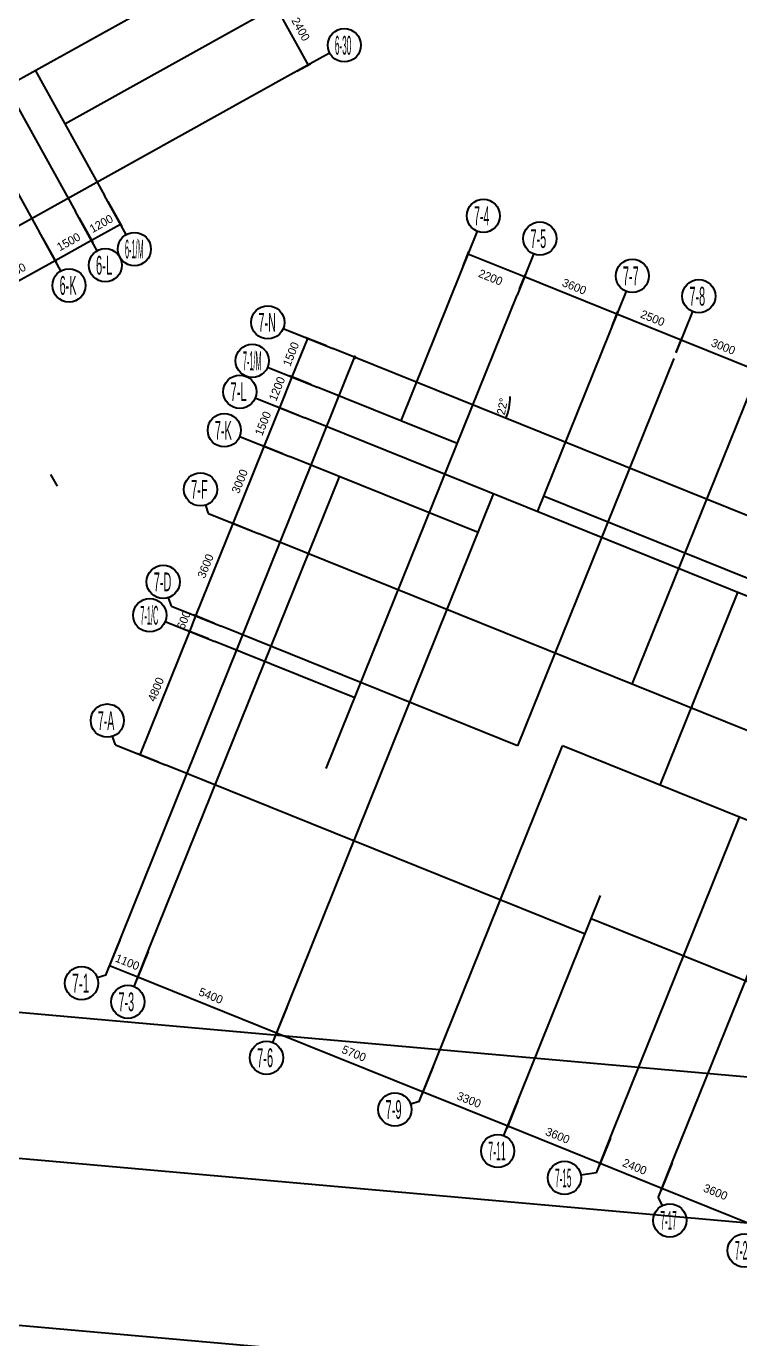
# Model space of a CAD drawing. Extents: x 471867 to 669967, y 35268 to 238913.
# Drawn here: x 518983 to 544747, y 60082 to 107457 of the extents above; entities that cross this region are included whole.
import ezdxf

# ---------------------------------------------------------------- set-up
doc = ezdxf.new("R2010")
doc.units = 0
doc.header["$LTSCALE"] = 100
doc.header["$MEASUREMENT"] = 0
doc.layers.add('DOTE', color=253, linetype='Continuous')
doc.layers.add('L-AXIS', color=3, linetype='Continuous')
doc.styles.add('hztxt2', font='hztxt2')
doc.dimstyles.get("Standard").update_dxf_attribs({"dimtxt": 300, "dimasz": 100, "dimexe": 100, "dimexo": 250, "dimgap": 100, "dimtad": 0, "dimtoh": 1, "dimdec": 0, "dimdsep": 46, "dimcen": 0.09, "dimclrt": 7, "dimadec": 0, "dimazin": 0, "dimtfac": 1, "dimtdec": 4, "dimtofl": 0, "dimtmove": 0, "dimatfit": 3, "dimfxl": 1, "dimtolj": 1, "dimtzin": 0, "dimarcsym": 0})

# ---------------------------------------------------------------- blocks, each defined once
blk = doc.blocks.new('_AXISO')
blk.add_circle((0, 0), 0.5)
blk = doc.blocks.new('*D106')
at = {"layer": 'L-AXIS', "color": 0, "linetype": 'ByBlock', "lineweight": -2}
for p, q in [((519572, 99824), (520075, 98918)), ((517404, 97549), (520027, 99005)), ((516949, 98368), (517453, 97461))]:
    blk.add_line(p, q, dxfattribs=at)
for points in [[(520027, 99005), (519947, 98942), (519931, 98971)], [(517404, 97549), (517483, 97612), (517500, 97583)]]:
    blk.add_solid(points, dxfattribs=at)
at = {"layer": 'L-AXIS', "color": 7, "linetype": 'Continuous', "lineweight": -2, "insert": (518545, 98583), "char_height": 300, "width": 780, "attachment_point": 5, "rotation": 29.0454, "style": 'hztxt2'}
blk.add_mtext('3000', dxfattribs=at)
blk = doc.blocks.new('*D157')
at = {"layer": 'L-AXIS', "color": 0, "linetype": 'ByBlock', "lineweight": -2}
for p, q in [((520883, 100553), (521387, 99646)), ((519572, 99824), (520075, 98918)), ((520027, 99005), (521338, 99733))]:
    blk.add_line(p, q, dxfattribs=at)
for points in [[(521338, 99733), (521259, 99670), (521243, 99699)], [(520027, 99005), (520106, 99068), (520122, 99039)]]:
    blk.add_solid(points, dxfattribs=at)
at = {"layer": 'L-AXIS', "color": 7, "linetype": 'Continuous', "lineweight": -2, "insert": (520512, 99675), "char_height": 300, "width": 690, "attachment_point": 5, "rotation": 29.0454, "style": 'hztxt2'}
blk.add_mtext('1500', dxfattribs=at)
blk = doc.blocks.new('*D407')
at = {"layer": 'L-AXIS', "color": 0, "linetype": 'ByBlock', "lineweight": -2}
for p, q in [((521932, 101135), (522436, 100229)), ((520883, 100553), (521387, 99646)), ((521338, 99733), (522387, 100316))]:
    blk.add_line(p, q, dxfattribs=at)
for points in [[(522387, 100316), (522308, 100253), (522292, 100282)], [(521338, 99733), (521417, 99796), (521434, 99767)]]:
    blk.add_solid(points, dxfattribs=at)
at = {"layer": 'L-AXIS', "color": 7, "linetype": 'Continuous', "lineweight": -2, "insert": (521693, 100331), "char_height": 300, "width": 690, "attachment_point": 5, "rotation": 29.0454, "style": 'hztxt2'}
blk.add_mtext('1200', dxfattribs=at)
blk = doc.blocks.new('*D69')
at = {"layer": 'L-AXIS', "color": 0, "linetype": 'ByBlock', "lineweight": -2}
for p, q in [((536738, 68674), (536333, 67670)), ((536371, 67763), (539709, 66417)), ((540077, 67328), (539672, 66324))]:
    blk.add_line(p, q, dxfattribs=at)
for points in [[(536371, 67763), (536470, 67741), (536457, 67710)], [(539709, 66417), (539611, 66439), (539623, 66470)]]:
    blk.add_solid(points, dxfattribs=at)
at = {"layer": 'L-AXIS', "color": 7, "linetype": 'Continuous', "lineweight": -2, "insert": (538171, 67415), "char_height": 300, "width": 775, "attachment_point": 5, "rotation": 338.0454, "style": 'hztxt2'}
blk.add_mtext('3600', dxfattribs=at)
blk = doc.blocks.new('*D328')
at = {"layer": 'L-AXIS', "color": 0, "linetype": 'ByBlock', "lineweight": -2}
for p, q in [((533677, 69908), (533272, 68904)), ((533310, 68997), (536371, 67763)), ((536738, 68674), (536333, 67670))]:
    blk.add_line(p, q, dxfattribs=at)
for points in [[(533310, 68997), (533409, 68975), (533396, 68944)], [(536371, 67763), (536272, 67785), (536284, 67816)]]:
    blk.add_solid(points, dxfattribs=at)
at = {"layer": 'L-AXIS', "color": 7, "linetype": 'Continuous', "lineweight": -2, "insert": (534971, 68705), "char_height": 300, "width": 780, "attachment_point": 5, "rotation": 338.0454, "style": 'hztxt2'}
blk.add_mtext('3300', dxfattribs=at)
blk = doc.blocks.new('*D173')
at = {"layer": 'L-AXIS', "color": 0, "linetype": 'ByBlock', "lineweight": -2}
for p, q in [((542303, 66431), (541898, 65427)), ((541935, 65520), (545274, 64174)), ((545642, 65085), (545237, 64081))]:
    blk.add_line(p, q, dxfattribs=at)
for points in [[(541935, 65520), (542034, 65498), (542022, 65467)], [(545274, 64174), (545175, 64196), (545188, 64227)]]:
    blk.add_solid(points, dxfattribs=at)
at = {"layer": 'L-AXIS', "color": 7, "linetype": 'Continuous', "lineweight": -2, "insert": (543873, 65379), "char_height": 300, "width": 775, "attachment_point": 5, "rotation": 338.0454, "style": 'hztxt2'}
blk.add_mtext('3600', dxfattribs=at)
blk = doc.blocks.new('*D267')
at = {"layer": 'L-AXIS', "color": 0, "linetype": 'ByBlock', "lineweight": -2}
for p, q in [((540077, 67328), (539672, 66324)), ((539709, 66417), (541935, 65520)), ((542303, 66431), (541898, 65427))]:
    blk.add_line(p, q, dxfattribs=at)
for points in [[(539709, 66417), (539808, 66395), (539796, 66364)], [(541935, 65520), (541836, 65542), (541849, 65573)]]:
    blk.add_solid(points, dxfattribs=at)
at = {"layer": 'L-AXIS', "color": 7, "linetype": 'Continuous', "lineweight": -2, "insert": (540953, 66293), "char_height": 300, "width": 785, "attachment_point": 5, "rotation": 338.0454, "style": 'hztxt2'}
blk.add_mtext('2400', dxfattribs=at)
blk = doc.blocks.new('*D199')
at = {"layer": 'L-AXIS', "color": 0, "linetype": 'ByBlock', "lineweight": -2}
for p, q in [((540137, 96632), (540348, 97156)), ((542630, 96129), (540311, 97064)), ((542456, 95697), (542667, 96222))]:
    blk.add_line(p, q, dxfattribs=at)
for points in [[(540311, 97064), (540410, 97042), (540398, 97011)], [(542630, 96129), (542531, 96151), (542543, 96182)]]:
    blk.add_solid(points, dxfattribs=at)
at = {"layer": 'L-AXIS', "color": 7, "linetype": 'Continuous', "lineweight": -2, "insert": (541601, 96921), "char_height": 300, "width": 780, "attachment_point": 5, "rotation": 338.0454, "style": 'hztxt2'}
blk.add_mtext('2500', dxfattribs=at)
blk = doc.blocks.new('*D260')
at = {"layer": 'L-AXIS', "color": 0, "linetype": 'ByBlock', "lineweight": -2}
for p, q in [((536798, 97978), (537009, 98502)), ((540311, 97064), (536972, 98410)), ((540137, 96632), (540348, 97156))]:
    blk.add_line(p, q, dxfattribs=at)
for points in [[(536972, 98410), (537071, 98388), (537059, 98357)], [(540311, 97064), (540212, 97086), (540225, 97117)]]:
    blk.add_solid(points, dxfattribs=at)
at = {"layer": 'L-AXIS', "color": 7, "linetype": 'Continuous', "lineweight": -2, "insert": (538772, 98061), "char_height": 300, "width": 775, "attachment_point": 5, "rotation": 338.0454, "style": 'hztxt2'}
blk.add_mtext('3600', dxfattribs=at)
blk = doc.blocks.new('*D135')
at = {"layer": 'L-AXIS', "color": 0, "linetype": 'ByBlock', "lineweight": -2}
for p, q in [((523091, 81163), (524886, 85615)), ((525560, 85343), (524793, 85652)), ((523765, 80891), (522998, 81200))]:
    blk.add_line(p, q, dxfattribs=at)
for points in [[(524886, 85615), (524864, 85516), (524833, 85528)], [(523091, 81163), (523113, 81262), (523144, 81249)]]:
    blk.add_solid(points, dxfattribs=at)
at = {"layer": 'L-AXIS', "color": 7, "linetype": 'Continuous', "lineweight": -2, "insert": (523664, 83520), "char_height": 300, "width": 790, "attachment_point": 5, "rotation": 68.0454, "style": 'hztxt2'}
blk.add_mtext('4800', dxfattribs=at)
blk = doc.blocks.new('*D322')
at = {"layer": 'L-AXIS', "color": 0, "linetype": 'ByBlock', "lineweight": -2}
for p, q in [((527588, 107929), (528082, 108204)), ((527995, 108155), (529160, 106057)), ((528753, 105831), (529247, 106106))]:
    blk.add_line(p, q, dxfattribs=at)
for points in [[(527995, 108155), (528058, 108076), (528029, 108060)], [(529160, 106057), (529097, 106137), (529126, 106153)]]:
    blk.add_solid(points, dxfattribs=at)
at = {"layer": 'L-AXIS', "color": 7, "linetype": 'Continuous', "lineweight": -2, "insert": (528893, 107350), "char_height": 300, "width": 785, "attachment_point": 5, "rotation": 299.0454, "style": 'hztxt2'}
blk.add_mtext('2400', dxfattribs=at)
blk = doc.blocks.new('*D109')
at = {"layer": 'L-AXIS', "color": 0, "linetype": 'ByBlock', "lineweight": -2}
for p, q in [((526456, 89510), (527577, 92293)), ((528252, 92021), (527485, 92330)), ((527130, 89238), (526363, 89548))]:
    blk.add_line(p, q, dxfattribs=at)
for points in [[(527577, 92293), (527556, 92194), (527525, 92206)], [(526456, 89510), (526478, 89609), (526509, 89597)]]:
    blk.add_solid(points, dxfattribs=at)
at = {"layer": 'L-AXIS', "color": 7, "linetype": 'Continuous', "lineweight": -2, "insert": (526692, 91032), "char_height": 300, "width": 780, "attachment_point": 5, "rotation": 68.0454, "style": 'hztxt2'}
blk.add_mtext('3000', dxfattribs=at)
blk = doc.blocks.new('*D194')
at = {"layer": 'L-AXIS', "color": 0, "linetype": 'ByBlock', "lineweight": -2}
for p, q in [((528390, 72039), (527986, 71035)), ((528023, 71128), (533310, 68997)), ((533677, 69908), (533272, 68904))]:
    blk.add_line(p, q, dxfattribs=at)
for points in [[(528023, 71128), (528122, 71106), (528110, 71075)], [(533310, 68997), (533211, 69019), (533223, 69050)]]:
    blk.add_solid(points, dxfattribs=at)
at = {"layer": 'L-AXIS', "color": 7, "linetype": 'Continuous', "lineweight": -2, "insert": (530818, 70379), "char_height": 300, "width": 780, "attachment_point": 5, "rotation": 338.0454, "style": 'hztxt2'}
blk.add_mtext('5700', dxfattribs=at)
blk = doc.blocks.new('*D43')
at = {"layer": 'L-AXIS', "color": 0, "linetype": 'ByBlock', "lineweight": -2}
for p, q in [((523382, 74058), (522977, 73054)), ((523015, 73147), (528023, 71128)), ((528390, 72039), (527986, 71035))]:
    blk.add_line(p, q, dxfattribs=at)
for points in [[(523015, 73147), (523114, 73125), (523101, 73094)], [(528023, 71128), (527924, 71150), (527937, 71181)]]:
    blk.add_solid(points, dxfattribs=at)
at = {"layer": 'L-AXIS', "color": 7, "linetype": 'Continuous', "lineweight": -2, "insert": (525650, 72462), "char_height": 300, "width": 785, "attachment_point": 5, "rotation": 338.0454, "style": 'hztxt2'}
blk.add_mtext('5400', dxfattribs=at)
blk = doc.blocks.new('*D78')
at = {"layer": 'L-AXIS', "color": 0, "linetype": 'ByBlock', "lineweight": -2}
for p, q in [((522362, 74469), (521957, 73465)), ((523382, 74058), (522977, 73054)), ((521995, 73558), (523015, 73147))]:
    blk.add_line(p, q, dxfattribs=at)
for points in [[(521995, 73558), (522094, 73536), (522081, 73505)], [(523015, 73147), (522916, 73169), (522928, 73200)]]:
    blk.add_solid(points, dxfattribs=at)
at = {"layer": 'L-AXIS', "color": 7, "linetype": 'Continuous', "lineweight": -2, "insert": (522636, 73677), "char_height": 300, "width": 685, "attachment_point": 5, "rotation": 338.0454, "style": 'hztxt2'}
blk.add_mtext('1100', dxfattribs=at)
blk = doc.blocks.new('*D352')
at = {"layer": 'L-AXIS', "color": 0, "linetype": 'ByBlock', "lineweight": -2}
for p, q in [((524886, 85615), (525110, 86171)), ((525784, 85899), (525017, 86209)), ((525560, 85343), (524793, 85652))]:
    blk.add_line(p, q, dxfattribs=at)
for points in [[(525110, 86171), (525088, 86072), (525057, 86085)], [(524886, 85615), (524908, 85714), (524938, 85701)]]:
    blk.add_solid(points, dxfattribs=at)
at = {"layer": 'L-AXIS', "color": 7, "linetype": 'Continuous', "lineweight": -2, "insert": (524673, 86024), "char_height": 300, "width": 556.67, "attachment_point": 5, "rotation": 68.0454, "style": 'hztxt2'}
blk.add_mtext('600', dxfattribs=at)
blk = doc.blocks.new('*D206')
at = {"layer": 'L-AXIS', "color": 0, "linetype": 'ByBlock', "lineweight": -2}
for p, q in [((527130, 89238), (526363, 89548)), ((525110, 86171), (526456, 89510)), ((525784, 85899), (525017, 86209))]:
    blk.add_line(p, q, dxfattribs=at)
for points in [[(526456, 89510), (526434, 89411), (526403, 89424)], [(525110, 86171), (525132, 86270), (525163, 86258)]]:
    blk.add_solid(points, dxfattribs=at)
at = {"layer": 'L-AXIS', "color": 7, "linetype": 'Continuous', "lineweight": -2, "insert": (525458, 87972), "char_height": 300, "width": 775, "attachment_point": 5, "rotation": 68.0454, "style": 'hztxt2'}
blk.add_mtext('3600', dxfattribs=at)
blk = doc.blocks.new('*D51')
at = {"layer": 'L-AXIS', "color": 0, "linetype": 'ByBlock', "lineweight": -2}
for p, q in [((527577, 92293), (528138, 93684)), ((528813, 93412), (528046, 93721)), ((528252, 92021), (527485, 92330))]:
    blk.add_line(p, q, dxfattribs=at)
for points in [[(528138, 93684), (528116, 93585), (528085, 93597)], [(527577, 92293), (527599, 92392), (527630, 92379)]]:
    blk.add_solid(points, dxfattribs=at)
at = {"layer": 'L-AXIS', "color": 7, "linetype": 'Continuous', "lineweight": -2, "insert": (527533, 93119), "char_height": 300, "width": 690, "attachment_point": 5, "rotation": 68.0454, "style": 'hztxt2'}
blk.add_mtext('1500', dxfattribs=at)
blk = doc.blocks.new('*D88')
at = {"layer": 'L-AXIS', "color": 0, "linetype": 'ByBlock', "lineweight": -2}
for p, q in [((528138, 93684), (528587, 94797)), ((529261, 94525), (528494, 94834)), ((528813, 93412), (528046, 93721))]:
    blk.add_line(p, q, dxfattribs=at)
for points in [[(528587, 94797), (528565, 94698), (528534, 94710)], [(528138, 93684), (528160, 93783), (528191, 93770)]]:
    blk.add_solid(points, dxfattribs=at)
at = {"layer": 'L-AXIS', "color": 7, "linetype": 'Continuous', "lineweight": -2, "insert": (528038, 94371), "char_height": 300, "width": 690, "attachment_point": 5, "rotation": 68.0454, "style": 'hztxt2'}
blk.add_mtext('1200', dxfattribs=at)
blk = doc.blocks.new('*D346')
at = {"layer": 'L-AXIS', "color": 0, "linetype": 'ByBlock', "lineweight": -2}
for p, q in [((528587, 94797), (529148, 96188)), ((529822, 95916), (529055, 96225)), ((529261, 94525), (528494, 94834))]:
    blk.add_line(p, q, dxfattribs=at)
for points in [[(529148, 96188), (529126, 96089), (529095, 96102)], [(528587, 94797), (528609, 94896), (528640, 94883)]]:
    blk.add_solid(points, dxfattribs=at)
at = {"layer": 'L-AXIS', "color": 7, "linetype": 'Continuous', "lineweight": -2, "insert": (528543, 95623), "char_height": 300, "width": 690, "attachment_point": 5, "rotation": 68.0454, "style": 'hztxt2'}
blk.add_mtext('1500', dxfattribs=at)
blk = doc.blocks.new('*D14')
at = {"layer": 'L-AXIS', "color": 0, "linetype": 'ByBlock', "lineweight": -2}
blk.add_arc((534358, 94088), 2100, 338.0454, 0, dxfattribs=at)
for points in [[(536457, 94088), (536472, 93988), (536438, 93988)], [(536305, 93303), (536325, 93402), (536356, 93391)]]:
    blk.add_solid(points, dxfattribs=at)
at = {"layer": 'L-AXIS', "color": 7, "linetype": 'Continuous', "lineweight": -2, "insert": (536321, 93707), "char_height": 300, "width": 453.33, "attachment_point": 8, "rotation": 79.0227, "style": 'hztxt2'}
blk.add_mtext('22%%D', dxfattribs=at)
blk = doc.blocks.new('*D404')
at = {"layer": 'L-AXIS', "color": 0, "linetype": 'ByBlock', "lineweight": -2}
for p, q in [((534758, 98800), (534969, 99325)), ((536972, 98410), (534932, 99232)), ((536798, 97978), (537009, 98502))]:
    blk.add_line(p, q, dxfattribs=at)
for points in [[(534932, 99232), (535031, 99210), (535018, 99179)], [(536972, 98410), (536873, 98432), (536886, 98462)]]:
    blk.add_solid(points, dxfattribs=at)
at = {"layer": 'L-AXIS', "color": 7, "linetype": 'Continuous', "lineweight": -2, "insert": (535749, 98392), "char_height": 300, "width": 780, "attachment_point": 5, "rotation": 338.0454, "style": 'hztxt2'}
blk.add_mtext('2200', dxfattribs=at)
blk = doc.blocks.new('*D94')
at = {"layer": 'L-AXIS', "color": 0, "linetype": 'ByBlock', "lineweight": -2}
for p, q in [((542456, 95697), (542667, 96222)), ((545412, 95007), (542630, 96129)), ((545238, 94575), (545450, 95100))]:
    blk.add_line(p, q, dxfattribs=at)
for points in [[(542630, 96129), (542729, 96107), (542716, 96076)], [(545412, 95007), (545313, 95029), (545326, 95060)]]:
    blk.add_solid(points, dxfattribs=at)
at = {"layer": 'L-AXIS', "color": 7, "linetype": 'Continuous', "lineweight": -2, "insert": (544152, 95893), "char_height": 300, "width": 780, "attachment_point": 5, "rotation": 338.0454, "style": 'hztxt2'}
blk.add_mtext('3000', dxfattribs=at)

msp = doc.modelspace()

# ---------------------------------------------------------------- linework, layer by layer
at = {"layer": 'DOTE'}
for p, q in [((505982.4, 127384), (520761.7, 100771.3)), ((526300.9, 109731.2), (502282.3, 96392.6)), ((527369, 107807.9), (520381.5, 103927.4)), ((528534.2, 105709.7), (504515.6, 92371.1)), ((519314.3, 105849.1), (521810.8, 101353.9)), ((516954.7, 104536.8), (519455.2, 100034.2)), ((534664, 98568.3), (532506.8, 93216.7)), ((529818.1, 80662.4), (536704.5, 97745.8)), ((540043.4, 96399.9), (537437.5, 89935.3)), ((571646, 79056.8), (530053.9, 95822.8)), ((522455.3, 74700.8), (530841.6, 95505.2)), ((542362.1, 95465.2), (536727.9, 81488)), ((534547.2, 92394.2), (529493.1, 94431.5)), ((545144.6, 94343.6), (540856.2, 83705.3)), ((557563.8, 81822.3), (529044.5, 93318.6)), ((535300, 89179.6), (528483.7, 91927.3)), ((523475.5, 74289.6), (530291.6, 91198.5)), ((528483.9, 72270.7), (535860.8, 90570.9)), ((570831.9, 77120.7), (537661.8, 90491.8)), ((555881.4, 77648.6), (527362, 89144.9)), ((541867.8, 80063), (544671.9, 87019.1)), ((536727.9, 81488), (526016.1, 85806)), ((530845.9, 83212.1), (525791.8, 85249.5)), ((533770.5, 70139.6), (538343.4, 81483.7)), ((567832.5, 69596.5), (538343.4, 81483.7)), ((539160.8, 74685), (523997.2, 80797.6)), ((540170.1, 67559.9), (544743, 78904)), ((542396.1, 66662.6), (546969, 78006.7)), ((536831.2, 68905.8), (539721.7, 76076.2)), ((565813.6, 64588.1), (539385.2, 75241.5)), ((598855.8, 64751.1), (495312.2, 73934.5)), ((662839, 53805.8), (502916.7, 67989.4)), ((662308.9, 47829.2), (489036.8, 63196.9))]:
    msp.add_line(p, q, dxfattribs=at)
at = {"layer": 'L-AXIS'}
for p, q in [((529938.3, 106489.5), (528534.2, 105709.7)), ((522596.6, 99938.9), (521810.8, 101353.9)), ((521547.5, 99356.3), (520761.7, 100771.3)), ((520236.1, 98628), (519450.3, 100043)), ((535264.5, 100057.9), (534664, 98568.3)), ((537304.9, 99235.4), (536704.5, 97745.8)), ((540643.9, 97889.4), (540043.4, 96399.9)), ((543044, 97156.8), (542443.6, 95667.3)), ((528261.3, 96545.4), (530053.9, 95822.8)), ((527700.5, 95154.2), (529493.1, 94431.5)), ((527251.8, 94041.2), (529044.5, 93318.6)), ((526691, 92650), (528483.7, 91927.3)), ((519864.2, 91283.3), (520094.9, 90860.5)), ((525569.4, 89867.5), (525466.5, 90172.6)), ((525569.4, 89867.5), (527362, 89144.9)), ((524223.5, 86528.6), (524120.5, 86833.6)), ((524223.5, 86528.6), (526016.1, 85806)), ((523999.2, 85972.1), (525791.8, 85249.5)), ((522204.6, 81520.2), (522101.6, 81825.2)), ((522204.6, 81520.2), (523997.2, 80797.6)), ((521854.8, 73211.3), (522455.3, 74700.8)), ((522875.1, 72800), (523475.5, 74289.6)), ((521854.8, 73211.3), (521549.8, 73108.3)), ((527883.5, 70781.1), (528483.9, 72270.7)), ((533170.1, 68650), (533770.5, 70139.6)), ((536230.8, 67416.3), (536831.2, 68905.8)), ((533170.1, 68650), (532865, 68547.1)), ((539569.7, 66070.3), (540170.1, 67559.9)), ((541795.7, 65173), (542396.1, 66662.6)), ((539569.7, 66070.3), (539010.5, 65981.7)), ((541795.7, 65173), (541944, 64887.3))]:
    msp.add_line(p, q, dxfattribs=at)
msp.add_lwpolyline([(530806.9, 95519.2, 1), (530876.4, 95491.2, 1)], format="xyb", close=True, dxfattribs=at)

# ---------------------------------------------------------------- block references
ref = msp.add_blockref('_AXISO', (530468.4, 106770.6), dxfattribs=dict(at, xscale=1199.999999999997, yscale=1200, rotation=359.999645787379))
ref.add_attrib('A', '6-30', (530129, 106431.2), dxfattribs={"height": 678.82, "style": 'hztxt2', "width": 0.325})
ref = msp.add_blockref('_AXISO', (535488.8, 100614.4), dxfattribs=dict(at, xscale=1199.999999999997, yscale=1200, rotation=359.9996457873818))
ref.add_attrib('A', '7-4', (535149.4, 100275), dxfattribs={"height": 678.82, "style": 'hztxt2', "width": 0.42623})
ref = msp.add_blockref('_AXISO', (522887.9, 99414.3), dxfattribs=dict(at, xscale=1199.999999999997, yscale=1200, rotation=359.999645787379))
ref.add_attrib('A', '6-1/M', (522548.5, 99074.9), dxfattribs={"height": 678.82, "style": 'hztxt2', "width": 0.254902})
ref = msp.add_blockref('_AXISO', (537529.3, 99791.9), dxfattribs=dict(at, xscale=1199.999999999997, yscale=1200, rotation=359.9996457873818))
ref.add_attrib('A', '7-5', (537189.9, 99452.4), dxfattribs={"height": 678.82, "style": 'hztxt2', "width": 0.433333})
ref = msp.add_blockref('_AXISO', (521838.8, 98831.7), dxfattribs=dict(at, xscale=1199.999999999997, yscale=1200, rotation=359.999645787379))
ref.add_attrib('A', '6-L', (521499.4, 98492.3), dxfattribs={"height": 678.82, "style": 'hztxt2', "width": 0.448276})
ref = msp.add_blockref('_AXISO', (540868.2, 98445.9), dxfattribs=dict(at, xscale=1199.999999999997, yscale=1200, rotation=359.9996457873818))
ref.add_attrib('A', '7-7', (540528.8, 98106.5), dxfattribs={"height": 678.82, "style": 'hztxt2', "width": 0.433333})
ref = msp.add_blockref('_AXISO', (520527.4, 98103.5), dxfattribs=dict(at, xscale=1199.999999999997, yscale=1200, rotation=359.999645787379))
ref.add_attrib('A', '6-K', (520188, 97764.1), dxfattribs={"height": 678.82, "style": 'hztxt2', "width": 0.433333})
ref = msp.add_blockref('_AXISO', (543268.4, 97713.3), dxfattribs=dict(at, xscale=1199.999999999997, yscale=1200, rotation=359.9996457873818))
ref.add_attrib('A', '7-8', (542928.9, 97373.9), dxfattribs={"height": 678.82, "style": 'hztxt2', "width": 0.433333})
ref = msp.add_blockref('_AXISO', (527704.8, 96769.7), dxfattribs=dict(at, xscale=1199.999999999997, yscale=1200, rotation=359.999645787379))
ref.add_attrib('A', '7-N', (527365.4, 96430.3), dxfattribs={"height": 678.82, "style": 'hztxt2', "width": 0.433333})
ref = msp.add_blockref('_AXISO', (527144, 95378.5), dxfattribs=dict(at, xscale=1199.999999999997, yscale=1200, rotation=359.999645787379))
ref.add_attrib('A', '7-1/M', (526804.6, 95039.1), dxfattribs={"height": 678.82, "style": 'hztxt2', "width": 0.254902})
ref = msp.add_blockref('_AXISO', (526695.4, 94265.5), dxfattribs=dict(at, xscale=1199.999999999997, yscale=1200, rotation=359.999645787379))
ref.add_attrib('A', '7-L', (526355.9, 93926.1), dxfattribs={"height": 678.82, "style": 'hztxt2', "width": 0.448276})
ref = msp.add_blockref('_AXISO', (526134.5, 92874.3), dxfattribs=dict(at, xscale=1199.999999999997, yscale=1200, rotation=359.999645787379))
ref.add_attrib('A', '7-K', (525795.1, 92534.9), dxfattribs={"height": 678.82, "style": 'hztxt2', "width": 0.433333})
ref = msp.add_blockref('_AXISO', (525274.6, 90741.1), dxfattribs=dict(at, xscale=1199.999999999997, yscale=1200, rotation=359.999645787379))
ref.add_attrib('A', '7-F', (524935.2, 90401.7), dxfattribs={"height": 678.82, "style": 'hztxt2', "width": 0.440678})
ref = msp.add_blockref('_AXISO', (523928.7, 87402.1), dxfattribs=dict(at, xscale=1199.999999999997, yscale=1200, rotation=359.999645787379))
ref.add_attrib('A', '7-D', (523589.3, 87062.7), dxfattribs={"height": 678.82, "style": 'hztxt2', "width": 0.433333})
ref = msp.add_blockref('_AXISO', (523442.7, 86196.4), dxfattribs=dict(at, xscale=1199.999999999997, yscale=1200, rotation=359.999645787379))
ref.add_attrib('A', '7-1/C', (523103.3, 85857), dxfattribs={"height": 678.82, "style": 'hztxt2', "width": 0.257426})
ref = msp.add_blockref('_AXISO', (521909.8, 82393.8), dxfattribs=dict(at, xscale=1199.999999999997, yscale=1200, rotation=359.999645787379))
ref.add_attrib('A', '7-A', (521570.4, 82054.3), dxfattribs={"height": 678.82, "style": 'hztxt2', "width": 0.419355})
ref = msp.add_blockref('_AXISO', (520981.3, 72916.5), dxfattribs=dict(at, xscale=1199.999999999997, yscale=1200, rotation=359.999645787379))
ref.add_attrib('A', '7-1', (520641.9, 72577.1), dxfattribs={"height": 678.82, "style": 'hztxt2', "width": 0.472727})
ref = msp.add_blockref('_AXISO', (522650.7, 72243.5), dxfattribs=dict(at, xscale=1199.999999999997, yscale=1200, rotation=359.999645787379))
ref.add_attrib('A', '7-3', (522311.3, 71904.1), dxfattribs={"height": 678.82, "style": 'hztxt2', "width": 0.433333})
ref = msp.add_blockref('_AXISO', (527659.1, 70224.6), dxfattribs=dict(at, xscale=1199.999999999997, yscale=1200, rotation=359.999645787379))
ref.add_attrib('A', '7-6', (527319.7, 69885.2), dxfattribs={"height": 678.82, "style": 'hztxt2', "width": 0.440678})
ref = msp.add_blockref('_AXISO', (532296.5, 68355.3), dxfattribs=dict(at, xscale=1199.999999999997, yscale=1200, rotation=359.999645787379))
ref.add_attrib('A', '7-9', (531957.1, 68015.9), dxfattribs={"height": 678.82, "style": 'hztxt2', "width": 0.440678})
ref = msp.add_blockref('_AXISO', (536006.4, 66859.8), dxfattribs=dict(at, xscale=1199.999999999997, yscale=1200, rotation=359.999645787379))
ref.add_attrib('A', '7-11', (535667, 66520.4), dxfattribs={"height": 678.82, "style": 'hztxt2', "width": 0.346667})
ref = msp.add_blockref('_AXISO', (538417.9, 65887.7), dxfattribs=dict(at, xscale=1199.999999999997, yscale=1200, rotation=359.999645787379))
ref.add_attrib('A', '7-15', (538078.5, 65548.3), dxfattribs={"height": 678.82, "style": 'hztxt2', "width": 0.325})
ref = msp.add_blockref('_AXISO', (542220.6, 64354.8), dxfattribs=dict(at, xscale=1199.999999999997, yscale=1200, rotation=359.999645787379))
ref.add_attrib('A', '7-17', (541881.2, 64015.4), dxfattribs={"height": 678.82, "style": 'hztxt2', "width": 0.325})
ref = msp.add_blockref('_AXISO', (544910.3, 63270.6), dxfattribs=dict(at, xscale=1199.999999999997, yscale=1200, rotation=359.999645787379))
ref.add_attrib('A', '7-21', (544570.8, 62931.2), dxfattribs={"height": 678.82, "style": 'hztxt2', "width": 0.346667})

# ---------------------------------------------------------------- dimensions: what is measured, and where the dimension line sits
for base, p1, p2, angle, picture, middle in [((529160, 106057.2), (527369, 107807.9), (528534.2, 105709.7), 299.04537, '*D322', (528893, 107350.1)), ((522387.2, 100315.9), (520761.7, 100771.3), (521810.8, 101353.9), 29.04537, '*D407', (521692.7, 100330.6)), ((521338.1, 99733.3), (519450.3, 100043), (520761.7, 100771.3), 29.04537, '*D157', (520512.5, 99675.2)), ((520026.7, 99005.1), (516827.6, 98586.5), (519450.3, 100043), 29.04537, '*D106', (518545.5, 98582.8)), ((534931.6, 99232.2), (536704.5, 97745.8), (534664, 98568.3), 158.04538, '*D404', (535748.7, 98391.9)), ((536972.1, 98409.7), (540043.4, 96399.9), (536704.5, 97745.8), 158.04538, '*D260', (538772.4, 98061.3)), ((540311, 97063.7), (542362.1, 95465.2), (540043.4, 96399.9), 158.04538, '*D199', (541601.2, 96921)), ((529147.7, 96188.1), (529493.1, 94431.5), (530053.9, 95822.8), 68.04538, '*D346', (528542.7, 95623.3)), ((542629.7, 96129), (545144.6, 94343.6), (542362.1, 95465.2), 158.04538, '*D94', (544151.8, 95892.8)), ((528586.9, 94796.8), (529044.5, 93318.6), (529493.1, 94431.5), 68.04538, '*D88', (528038, 94371.2)), ((528138.3, 93683.9), (528483.7, 91927.3), (529044.5, 93318.6), 68.04538, '*D51', (527533.2, 93119.1)), ((527577.4, 92292.6), (527362, 89144.9), (528483.7, 91927.3), 68.04538, '*D109', (526692, 91032.3)), ((526455.8, 89510.2), (526016.1, 85806), (527362, 89144.9), 68.04538, '*D206', (525458.2, 87971.6)), ((525109.9, 86171.3), (525791.8, 85249.5), (526016.1, 85806), 68.04538, '*D352', (524673.1, 86023.9)), ((524885.6, 85614.8), (523997.2, 80797.6), (525791.8, 85249.5), 68.04538, '*D135', (523663.7, 83519.7)), ((523014.8, 73146.8), (522455.3, 74700.8), (523475.5, 74289.6), 338.04538, '*D78', (522635.6, 73677)), ((528023.2, 71127.9), (523475.5, 74289.6), (528483.9, 72270.7), 338.04538, '*D43', (525649.9, 72462)), ((533309.9, 68996.8), (528483.9, 72270.7), (533770.5, 70139.6), 338.04538, '*D194', (530818.1, 70378.6)), ((536370.6, 67763), (533770.5, 70139.6), (536831.2, 68905.8), 338.04538, '*D328', (534971.1, 68704.5)), ((539709.5, 66417.1), (536831.2, 68905.8), (540170.1, 67559.9), 338.04538, '*D69', (538170.9, 67414.7)), ((541935.4, 65519.8), (540170.1, 67559.9), (542396.1, 66662.6), 338.04538, '*D267', (540953.3, 66293.1)), ((545274.4, 64173.9), (542396.1, 66662.6), (545735, 65316.6), 338.04538, '*D173', (543873.3, 65379))]:
    dim = msp.add_linear_dim(base=base, p1=p1, p2=p2, angle=angle, dimstyle='Standard', dxfattribs=at)
    dim.commit()
    dim.dimension.update_dxf_attribs({"geometry": picture, "text_midpoint": middle})
dim = msp.add_angular_dim_2l(base=(536389.1, 93557.4), line1=((534357.6, 94087.9), (536271.6, 93316.4)), line2=((534357.6, 94087.9), (536325.7, 94087.9)), dimstyle='Standard', dxfattribs=at)
dim.commit()
dim.dimension.update_dxf_attribs({"geometry": '*D14', "text_midpoint": (536075.3, 93754.8)})

doc.saveas('drawing.dxf')
